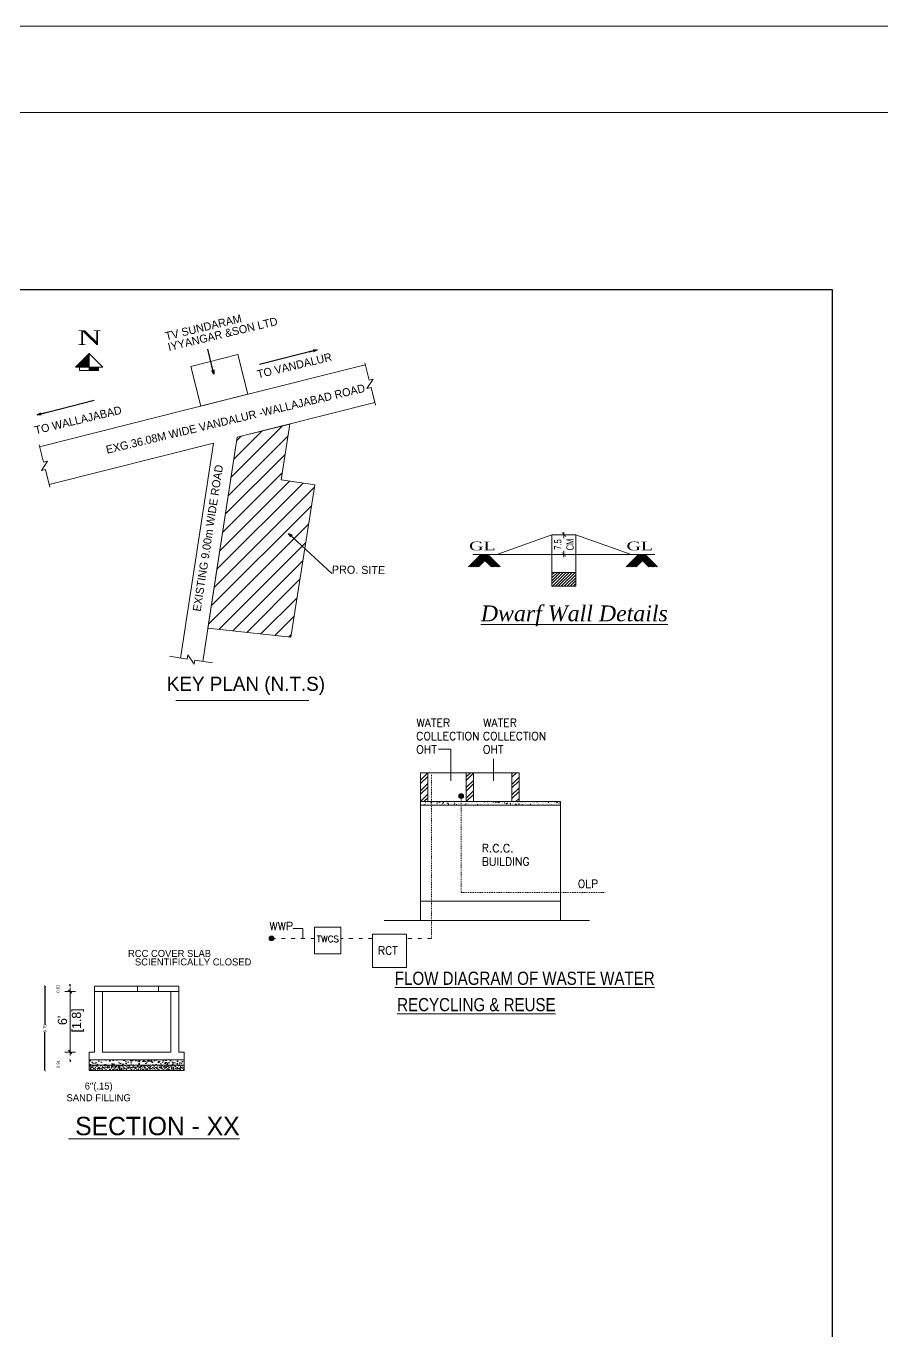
# Model space of a CAD drawing. Header units: metres. Extents: x 43 to 977, y 102 to 459.
# Drawn here: x 263.1 to 362.1, y 308.4 to 459.3 of the extents above; entities that cross this region are included whole.
import ezdxf
from ezdxf.enums import TextEntityAlignment as Align

# ---------------------------------------------------------------- set-up
doc = ezdxf.new("R2010")
doc.units = ezdxf.units.M
doc.header["$MEASUREMENT"] = 0
doc.header["$PDMODE"] = 3
doc.linetypes.add('ACAD_ISO03W100', pattern=[30, 12, -18])
doc.layers.get('0').update_dxf_attribs({"lineweight": 0})
doc.layers.get('Defpoints').update_dxf_attribs({"lineweight": 0})
for name, color, linetype, lineweight in [('6', 6, 'Continuous', 0), ('BO', 7, 'Continuous', 0), ('COL', 7, 'Continuous', 0), ('DIM', 6, 'Continuous', 0), ('DOOR', 1, 'Continuous', 0), ('ELEV', 2, 'Continuous', 0), ('ILAND', 7, 'Continuous', 0), ('Layer 3', 6, 'Continuous', 0), ('OTHERS', 8, 'Continuous', 0), ('TE', 9, 'Continuous', 0), ('TEXT', 130, 'Continuous', 0), ('TEXT-1', 7, 'Continuous', 0), ('WALL', 7, 'Continuous', 0)]:
    doc.layers.add(name, color=color, linetype=linetype, lineweight=lineweight)
doc.styles.add('ARIAL NARROW', font='')
doc.styles.add('BALA', font='timesi.ttf', dxfattribs={"height": 9})
doc.styles.get("Standard").update_dxf_attribs({"font": 'romans.shx'})
doc.styles.add('style2', font='romantic.ttf')
doc.styles.add('style7', font='ARIALN.TTF', dxfattribs={"height": 9})
doc.styles.add('v1', font='swisscl.ttf')
doc.styles.add('visa', font='swissc.ttf')
doc.styles.get('ARIAL NARROW').set_extended_font_data('Lydian BT')
doc.dimstyles.new('Copy of o3 400', dxfattribs={"dimscale": 0.23, "dimtxt": 0.9, "dimasz": 1, "dimexe": 5, "dimexo": 9, "dimgap": 0.23, "dimtad": 0, "dimlfac": 4, "dimzin": 3, "dimdsep": 46, "dimtxsty": 'visa', "dimblk": 'ARCHTICK', "dimcen": 0.09, "dimse1": 1, "dimse2": 1, "dimclrd": 7, "dimclre": 256, "dimclrt": 7, "dimadec": 0, "dimazin": 0, "dimtfac": 0.23, "dimtofl": 0, "dimtmove": 2, "dimatfit": 1, "dimldrblk": 'ARCHTICK', "dimfxl": 0, "dimtolj": 1, "dimtzin": 0, "dimarcsym": 0})
doc.dimstyles.new('DEENA', dxfattribs={"dimtxt": 7, "dimasz": 5, "dimexe": 4.5, "dimexo": 30, "dimgap": 1, "dimtad": 0, "dimdec": 1, "dimzin": 3, "dimdsep": 46, "dimlunit": 4, "dimtxsty": 'v1', "dimblk": 'ARCHTICK', "dimcen": 0.0625, "dimdle": 3, "dimse1": 1, "dimse2": 1, "dimclrd": 256, "dimclre": 7, "dimclrt": 7, "dimadec": 0, "dimazin": 0, "dimtfac": 0.5, "dimtdec": 1, "dimtofl": 0, "dimtmove": 2, "dimatfit": 3, "dimfxl": 0, "dimtolj": 1, "dimtzin": 1, "dimarcsym": 0})
doc.dimstyles.new('o3', dxfattribs={"dimscale": 0.23, "dimtxt": 0.9, "dimasz": 1, "dimexe": 5, "dimexo": 9, "dimgap": 0.23, "dimtad": 0, "dimzin": 3, "dimdsep": 46, "dimtxsty": 'visa', "dimblk": 'ARCHTICK', "dimcen": 0.09, "dimse1": 1, "dimse2": 1, "dimclrd": 7, "dimclre": 256, "dimclrt": 7, "dimadec": 0, "dimazin": 0, "dimtfac": 0.23, "dimtofl": 0, "dimtmove": 2, "dimatfit": 1, "dimldrblk": 'ARCHTICK', "dimfxl": 0, "dimtolj": 1, "dimtzin": 0, "dimarcsym": 0})

# ---------------------------------------------------------------- blocks, each defined once
blk = doc.blocks.new('A$C39413CF9')
for points in [[(133.1, 97.8, 1), (127.9, 97.8, 1)], [(-70.8, -55.2, 1), (-75.9, -55.2, 1)]]:
    blk.add_hatch(color=256).paths.add_polyline_path(points)
for p, q in [((106.1, 148.2), (119.5, 148.2)), ((119.5, 148.2), (119.5, 114.2)), ((165.3, 137.9), (165.3, 114.2)), ((86.9, 122.9), (94.6, 122.9)), ((86.9, 91.9), (86.9, 122.9)), ((86.9, 122.6), (87.2, 122.9)), ((86.9, 115), (94.6, 122.7)), ((86.9, 111.2), (94.6, 118.9)), ((94.6, 122.9), (184.9, 122.9)), ((94.6, 122.9), (94.6, 91.9)), ((135.9, 122.9), (135.9, 91.9)), ((135.9, 118.4), (140.4, 122.9)), ((135.9, 114.6), (143.6, 122.3)), ((135.9, 107), (143.6, 114.7)), ((143.6, 122.9), (143.6, 91.9)), ((192.7, 122.9), (184.9, 122.9)), ((184.9, 122.9), (184.9, 91.9)), ((184.9, 121.8), (186, 122.9)), ((184.9, 118), (189.8, 122.9)), ((184.9, 110.4), (192.7, 118.1)), ((184.9, 106.6), (192.7, 114.3)), ((192.7, 91.9), (192.7, 122.9)), ((86.9, 103.5), (94.6, 111.3)), ((86.9, 99.7), (94.6, 107.5)), ((86.9, 92.1), (94.6, 99.9)), ((135.9, 103.2), (143.6, 110.9)), ((135.9, 95.6), (143.6, 103.3)), ((136, 91.9), (143.6, 99.5)), ((184.9, 99), (192.7, 106.7)), ((184.9, 95.2), (192.7, 102.9)), ((86.9, 91.9), (86.9, 88)), ((192.7, 91.9), (86.9, 91.9)), ((86.9, -15.2), (86.9, 88)), ((86.9, 88), (237.4, 88)), ((87.5, 89), (87.5, 89)), ((89.8, 89.2), (89.8, 89.2)), ((90.3, 89), (90.3, 89)), ((90.4, 91.9), (94.6, 96.1)), ((91.1, 91.5), (91.1, 91.5)), ((91.1, 88.7), (91.7, 89)), ((91.1, 88.7), (91.5, 88.4)), ((91.5, 88.3), (91.7, 88.9)), ((91.8, 91.2), (92.2, 91.7)), ((91.8, 91.2), (92.3, 91.2)), ((92.3, 91.1), (92.2, 91.6)), ((92.5, 89.8), (92.5, 89.8)), ((94.7, 89.6), (94.7, 89.6)), ((95.2, 90), (95.2, 90)), ((95.7, 91.3), (95.7, 91.3)), ((97.3, 90.2), (97.3, 90.2)), ((97.6, 90.7), (97.6, 90.7)), ((97.9, 90.7), (98.3, 91.2)), ((97.9, 90.7), (98.4, 90.6)), ((98.3, 91.5), (98.5, 91.6)), ((98.3, 91.5), (98.5, 91.4)), ((98.4, 90.5), (98.3, 91.1)), ((98.5, 91.6), (98.9, 91.7)), ((98.5, 91.4), (98.8, 91.2)), ((98.7, 91.1), (98.9, 91.6)), ((99.1, 90.2), (99.1, 90.2)), ((99.6, 88.8), (99.6, 88.8)), ((100.3, 91.1), (100.3, 91.1)), ((100.6, 90.7), (100.6, 90.7)), ((102.6, 91.6), (102.6, 91.6)), ((103.5, 88), (104.1, 88.3)), ((103.5, 88), (103.5, 88)), ((103.6, 90.8), (103.6, 90.8)), ((104, 88), (104.1, 88.2)), ((104.1, 90.1), (104.5, 90.6)), ((104.1, 90.1), (104.6, 90.1)), ((104.6, 90), (104.5, 90.5)), ((104.6, 89.7), (104.6, 89.7)), ((104.9, 90.9), (104.9, 90.9)), ((105.9, 88.3), (105.9, 88.3)), ((106, 91.4), (106, 91.4)), ((106.6, 91.1), (107.3, 91.8)), ((106.6, 91.1), (107.4, 91)), ((107.4, 90.9), (107.3, 91.8)), ((107.8, 88.5), (107.8, 88.5)), ((107.9, 91.4), (107.9, 91.4)), ((108.2, 91.7), (108.2, 91.7)), ((109.2, 88.7), (109.2, 88.7)), ((109.5, 90.7), (109.5, 90.7)), ((109.7, 90.5), (109.7, 90.5)), ((110.3, 89.6), (110.7, 90.1)), ((110.3, 89.6), (110.8, 89.5)), ((110.7, 90.8), (111.3, 91.1)), ((110.7, 90.8), (111.1, 90.5)), ((110.8, 89.4), (110.7, 90)), ((111.1, 90.4), (111.3, 91)), ((112.3, 89.2), (112.3, 89.2)), ((114.1, 90.5), (114.1, 90.5)), ((114.6, 89.4), (114.6, 89.4)), ((114.7, 91.4), (114.7, 91.4)), ((115.8, 89.7), (116.5, 90.4)), ((115.8, 89.7), (116.6, 89.6)), ((116.4, 89.1), (116.9, 89.5)), ((116.4, 89.1), (117, 89)), ((116.5, 89.5), (116.5, 90.3)), ((116.7, 89.8), (116.7, 89.8)), ((116.8, 89.7), (116.8, 89.7)), ((117, 88.9), (116.9, 89.4)), ((118, 88.4), (118, 88.4)), ((118.6, 90.3), (118.6, 90.3)), ((120, 90.1), (120, 90.1)), ((121, 90.3), (121, 90.3)), ((122.6, 88.5), (123, 89)), ((122.6, 88.5), (123.1, 88.5)), ((123, 90.1), (123.7, 90.4)), ((123, 90.1), (123.5, 89.8)), ((123, 89.2), (123, 89.2)), ((123.1, 88.4), (123, 88.9)), ((123.2, 90.1), (123.2, 90.1)), ((123.5, 89.7), (123.6, 90.3)), ((125, 88.3), (125.6, 89)), ((125, 88.3), (125.7, 88.2)), ((125.4, 88.1), (125.4, 88.1)), ((125.5, 91), (125.5, 91)), ((125.5, 90.8), (125.5, 90.8)), ((125.7, 88.1), (125.6, 88.9)), ((127.6, 91.1), (127.6, 91.1)), ((127.8, 89.9), (127.8, 89.9)), ((128, 90.1), (128, 90.1)), ((128.6, 88.2), (128.6, 88.2)), ((128.8, 88), (129.2, 88.5)), ((129.3, 88), (129.2, 88.4)), ((129.8, 88.7), (129.8, 88.7)), ((129.9, 91.6), (129.9, 91.6)), ((130.9, 91.6), (130.9, 91.6)), ((132.4, 89.8), (132.4, 89.8)), ((133, 91), (133, 91)), ((134, 88.9), (134, 88.9)), ((134.1, 89.3), (134.1, 89.3)), ((135.4, 89.4), (136, 89.7)), ((135.4, 89.4), (135.8, 89.2)), ((135.8, 89.1), (136, 89.6)), ((136.2, 89.2), (136.2, 89.2)), ((137, 89.6), (137, 89.6)), ((138, 91.8), (138, 91.8)), ((138.6, 89.9), (138.6, 89.9)), ((139.5, 89.6), (139.5, 89.6)), ((141.6, 89.4), (141.6, 89.4)), ((143, 90.5), (143, 90.5)), ((143.1, 91.8), (143.1, 91.9)), ((143.6, 91.9), (143.6, 91.9)), ((144.9, 90.3), (144.9, 90.3)), ((146.2, 89.2), (146.2, 89.2)), ((147, 90.6), (147, 90.6)), ((147.3, 88.2), (147.3, 88.2)), ((147.4, 91.1), (147.4, 91.1)), ((147.7, 88.4), (147.7, 88.4)), ((147.8, 88.8), (148.4, 89)), ((147.8, 88.8), (148.2, 88.5)), ((148.2, 88.4), (148.4, 88.9)), ((150.3, 91), (150.3, 91)), ((150.8, 89), (150.8, 89)), ((151.7, 88.8), (151.7, 88.8)), ((151.8, 91.7), (151.8, 91.7)), ((152.7, 89.3), (152.7, 89.3)), ((153.5, 88.3), (153.5, 88.3)), ((155, 91.5), (155.6, 91.8)), ((155, 91.5), (155.4, 91.2)), ((155.4, 91.1), (155.6, 91.7)), ((155.4, 88.8), (155.4, 88.8)), ((155.6, 88.6), (155.6, 88.6)), ((155.7, 91.7), (155.7, 91.7)), ((156.2, 89.4), (156.2, 89.4)), ((157.7, 90.1), (157.7, 90.1)), ((158.4, 91.7), (158.6, 91.9)), ((158.4, 91.7), (159, 91.7)), ((158.9, 91.6), (158.9, 91.9)), ((158.9, 89.1), (158.9, 89.1)), ((159.8, 88.3), (159.8, 88.3)), ((160, 88.6), (160, 88.6)), ((160.1, 88.1), (160.7, 88.3)), ((160.1, 88.1), (160.2, 88)), ((160.5, 90), (160.5, 90)), ((160.7, 88), (160.7, 88.2)), ((162.8, 91), (162.8, 91)), ((163.5, 91.8), (163.5, 91.8)), ((164.3, 89.8), (164.3, 89.8)), ((164.6, 91.2), (165, 91.7)), ((164.6, 91.2), (165.1, 91.2)), ((164.6, 88.4), (164.6, 88.4)), ((164.8, 89.1), (164.8, 89.1)), ((165.1, 91.1), (165, 91.6)), ((165, 90.6), (165, 90.6)), ((166.5, 90.1), (166.5, 90.1)), ((167.4, 90.8), (168, 91.1)), ((167.4, 90.8), (167.8, 90.6)), ((167.8, 91.9), (167.8, 91.9)), ((167.8, 90.5), (168, 91)), ((168.1, 91.6), (168.1, 91.6)), ((169.2, 88.2), (169.2, 88.2)), ((169.3, 88.4), (169.3, 88.4)), ((169.4, 91.2), (169.4, 91.2)), ((169.7, 91), (170.4, 91.7)), ((169.7, 91), (170.5, 90.9)), ((169.7, 90.5), (169.7, 90.5)), ((169.8, 90), (169.8, 90)), ((170.5, 90.8), (170.4, 91.6)), ((170.8, 90.7), (171.2, 91.2)), ((170.8, 90.7), (171.3, 90.6)), ((171.3, 90.5), (171.2, 91.1)), ((172.7, 91.4), (172.7, 91.4)), ((173.6, 88.9), (173.6, 88.9)), ((173.7, 91.8), (173.7, 91.8)), ((174.9, 90.8), (174.9, 90.8)), ((175, 88.1), (175, 88.1)), ((175.2, 91.2), (175.2, 91.2)), ((176.9, 90.1), (177.4, 90.6)), ((176.9, 90.1), (177.5, 90.1)), ((177.3, 91.5), (177.3, 91.5)), ((177.3, 91.2), (177.3, 91.2)), ((177.5, 90), (177.4, 90.5)), ((178.1, 89.6), (178.1, 89.6)), ((178.3, 88.5), (178.3, 88.5)), ((178.9, 89.6), (179.6, 90.3)), ((178.9, 89.6), (179.7, 89.4)), ((179.7, 89.4), (179.6, 90.2)), ((179.7, 90.2), (180.3, 90.4)), ((179.7, 90.2), (180.2, 89.9)), ((179.9, 91.7), (179.9, 91.7)), ((180.2, 89.8), (180.3, 90.3)), ((181.9, 91), (181.9, 91)), ((182.5, 90.2), (182.5, 90.2)), ((183.1, 89.6), (183.5, 90.1)), ((183.1, 89.6), (183.6, 89.5)), ((183.2, 88.7), (183.2, 88.7)), ((183.6, 89.4), (183.5, 90)), ((183.7, 89.2), (183.7, 89.2)), ((185.9, 89.5), (185.9, 89.5)), ((186.5, 90.8), (186.5, 90.8)), ((186.9, 90.7), (186.9, 90.7)), ((188.1, 88.1), (188.8, 88.8)), ((188.1, 88.1), (188.9, 88)), ((188.2, 89.5), (188.2, 89.5)), ((188.8, 88), (188.8, 88.8)), ((189.1, 89.9), (189.1, 89.9)), ((189.2, 91.8), (189.2, 91.8)), ((189.3, 91.9), (192.7, 95.3)), ((189.3, 89), (189.7, 89.5)), ((189.3, 89), (189.8, 89)), ((189.8, 88.9), (189.7, 89.4)), ((191.1, 90.6), (191.1, 90.6)), ((191.2, 88.5), (191.2, 88.5)), ((191.3, 91.4), (191.3, 91.4)), ((192.1, 89.5), (192.7, 89.7)), ((192.1, 89.5), (192.5, 89.2)), ((192.5, 89.1), (192.7, 89.6)), ((192.7, 91.9), (237.4, 91.9)), ((193.2, 90.4), (193.2, 90.4)), ((193.8, 91.6), (193.8, 91.6)), ((194.6, 90.7), (194.6, 90.7)), ((195.5, 88.5), (195.9, 89)), ((195.5, 88.5), (196, 88.5)), ((195.6, 90.4), (195.6, 90.4)), ((195.6, 89.1), (195.6, 89.1)), ((196, 88.4), (195.9, 88.9)), ((196.7, 90.9), (196.7, 90.9)), ((198.2, 91.3), (198.2, 91.3)), ((198.4, 91.4), (198.4, 91.4)), ((199.7, 91.8), (199.8, 91.9)), ((200, 91.4), (200, 91.4)), ((200, 89.7), (200, 89.7)), ((200.2, 90.3), (200.2, 90.3)), ((201.7, 88), (202, 88.5)), ((202.1, 88), (202, 88.4)), ((203, 91.2), (203, 91.2)), ((203.2, 88.7), (203.2, 88.7)), ((204.5, 90.3), (204.5, 90.3)), ((204.5, 88.8), (205.1, 89)), ((204.5, 88.8), (204.9, 88.5)), ((204.8, 90.1), (204.8, 90.1)), ((204.9, 88.4), (205.1, 88.9)), ((205.3, 89), (205.3, 89)), ((207.6, 91), (207.6, 91)), ((208.6, 89.4), (208.6, 89.4)), ((208.8, 88.1), (208.8, 88.1)), ((208.9, 90.9), (208.9, 90.9)), ((209.4, 89.9), (209.4, 89.9)), ((211.7, 91.5), (212.3, 91.8)), ((211.7, 91.5), (212.1, 91.3)), ((212.1, 91.2), (212.3, 91.7)), ((212.2, 90.8), (212.2, 90.8)), ((212.9, 88.7), (212.9, 88.7)), ((213.1, 88.6), (213.1, 88.6)), ((213.2, 91.5), (213.2, 91.5)), ((214, 90.1), (214, 90.1)), ((214, 89.7), (214, 89.7)), ((216.2, 90.4), (216.2, 90.4)), ((216.8, 90.6), (216.8, 90.6)), ((216.8, 88.1), (217.4, 88.3)), ((216.8, 88.1), (216.9, 88)), ((217.3, 88), (217.4, 88.2)), ((217.6, 89.3), (217.6, 89.3)), ((217.9, 89.6), (217.9, 89.6)), ((218.6, 89.5), (218.6, 89.5)), ((219.4, 90.8), (219.4, 90.8)), ((221.4, 90.4), (221.4, 90.4)), ((222, 89.9), (222, 89.9)), ((222.6, 88.2), (222.6, 88.2)), ((222.9, 90.4), (222.9, 90.4)), ((223.2, 89.3), (223.2, 89.3)), ((224, 90.9), (224.6, 91.1)), ((224, 90.9), (224.5, 90.6)), ((224.5, 90.5), (224.6, 91)), ((224.7, 88.4), (224.7, 88.4)), ((224.9, 91.6), (224.9, 91.6)), ((225, 88.6), (225, 88.6)), ((226, 90.2), (226, 90.2)), ((226.3, 90.4), (226.3, 90.4)), ((227, 91.8), (227, 91.8)), ((227.8, 89.1), (227.8, 89.1)), ((227.9, 91.3), (227.9, 91.3)), ((228, 88.9), (228, 88.9)), ((230, 89.4), (230, 89.4)), ((230.6, 90.1), (230.6, 90.1)), ((230.7, 88.2), (230.7, 88.2)), ((230.8, 91.1), (230.8, 91.1)), ((231.3, 91.7), (231.4, 91.9)), ((231.3, 91.7), (231.8, 91.7)), ((231.8, 91.6), (231.7, 91.9)), ((232.4, 88.9), (232.4, 88.9)), ((232.9, 90.8), (233.5, 91.5)), ((232.9, 90.8), (233.6, 90.7)), ((233.4, 89.6), (233.4, 89.6)), ((233.6, 90.6), (233.5, 91.4)), ((235, 90.3), (235, 90.3)), ((235.1, 88.8), (235.1, 88.8)), ((235.2, 91.7), (235.2, 91.7)), ((235.2, 89.9), (235.2, 89.9)), ((235.6, 89.9), (235.6, 89.9)), ((236.4, 90.2), (237, 90.4)), ((236.4, 90.2), (236.8, 89.9)), ((236.8, 89.8), (237, 90.3)), ((237, 88.7), (237, 88.7)), ((237.4, 91.9), (237.4, 88)), ((237.4, 88), (237.4, -35.9)), ((86.9, -15.2), (86.9, -35.9)), ((86.9, -15.2), (237.4, -15.2)), ((86.9, -35.9), (47.6, -35.9)), ((86.9, -35.9), (237.4, -35.9)), ((237.4, -35.9), (268.3, -35.9)), ((-50, -44.7), (-39.8, -44.7)), ((-39.8, -44.7), (-39.8, -55.2)), ((-27.1, -43), (1.1, -43)), ((-27.1, -71.7), (-27.1, -43)), ((1.1, -43), (1.1, -71.7)), ((35, -50.5), (71.8, -50.5)), ((35, -86.4), (35, -50.5)), ((71.8, -50.5), (71.8, -86.4)), ((1.1, -71.7), (-27.1, -71.7)), ((71.8, -86.4), (35, -86.4))]:
    blk.add_line(p, q)
at = {"linetype": 'ACAD_ISO03W100', "ltscale": 0.025}
for p, q in [((98.5, 120.5), (98.5, -55.2)), ((130.5, 97.8), (130.5, -5.7)), ((130.5, -5.7), (285.4, -5.7))]:
    blk.add_line(p, q, dxfattribs=at)
at = {"linetype": 'ACAD_ISO03W100', "ltscale": 0.35}
for p, q in [((-27.1, -55.2), (-70.8, -55.2)), ((35, -55.2), (1.1, -55.2)), ((98.5, -55.2), (71.8, -55.2))]:
    blk.add_line(p, q, dxfattribs=at)
for centre in [(130.5, 97.8), (-73.4, -55.2)]:
    blk.add_circle(centre, 2.58)
for s, height, p in [('WATER', 8.6, (82.5, 172.4)), ('WATER', 8.6, (154.2, 172.4)), ('COLLECTION', 8.6, (82.1, 158.1)), ('COLLECTION', 8.6, (153.8, 158.1)), ('OHT', 8.6, (82.1, 143.7)), ('OHT', 8.6, (153.8, 143.7)), ('R.C.C.', 8.6, (152.5, 37.5)), ('BUILDING', 8.6, (152.5, 23.1)), ('OLP', 8.6, (255.7, -0.7)), ('WWP', 8.6, (-75.6, -46.3)), ('TWCS', 6.88, (-24.8, -59.2)), ('RCT', 8.6, (40.9, -72.4))]:
    blk.add_text(s, height=height).set_placement(p)
blk = doc.blocks.new('NU')
at = {"layer": 'DOOR', "linetype": 'Continuous', "ltscale": 20}
h = blk.add_hatch(dxfattribs=at)
h.set_pattern_fill('LINE', color=256, scale=5.70752, angle=360, style=0)
h.set_pattern_definition([(1e-14, (3434.06754, 40096.27225), (-2e-16, 0.71344), [])])
h.paths.add_polyline_path([(0, -15.5), (0, 0), (-15.5, -15.5)])
h.paths.add_polyline_path([(10.8, -19.5), (10.8, -15.5), (0, -15.5), (0, -19.5)])
at = {"layer": 'WALL'}
for p, q in [((0, 0), (-15.5, -15.5)), ((0, 0), (15.5, -15.5)), ((0, -19.5), (0, 0)), ((-15.5, -15.5), (15.5, -15.5)), ((-10.8, -15.5), (-10.8, -19.5)), ((-10.8, -19.5), (10.8, -19.5)), ((10.8, -15.5), (10.8, -19.5))]:
    blk.add_line(p, q, dxfattribs=at)
at = {"layer": 'TEXT', "style": 'style2', "width": 1.5}
blk.add_text('N', height=16.8, dxfattribs=at).set_placement((-13.3, 9.6))
blk = doc.blocks.new('_ArchTick')
at = {"color": 0, "const_width": 0.15}
blk.add_lwpolyline([(-0.5, -0.5), (0.5, 0.5)], dxfattribs=at)
blk = doc.blocks.new('*D6')
at = {"layer": 'Defpoints', "color": 0, "ltscale": 20}
for p in [(789711, -207357.7), (789720.3, -207357.7), (789711, -207380.2)]:
    blk.add_point(p, dxfattribs=at)
at = {"layer": 'OTHERS', "lineweight": -2, "ltscale": 20}
for p, q in [((789720.3, -207354.7), (789720.3, -207361.6)), ((789720.3, -207383.2), (789720.3, -207376.3))]:
    blk.add_line(p, q, dxfattribs=at)
at = {"layer": 'OTHERS', "lineweight": -2, "ltscale": 20, "xscale": 5, "yscale": 5, "zscale": 5}
for p, rotation in [((789720.3, -207357.7), 90), ((789720.3, -207380.2), 270)]:
    blk.add_blockref('_ArchTick', p, dxfattribs=dict(at, rotation=rotation))
at = {"layer": 'OTHERS', "color": 7, "lineweight": -3, "ltscale": 20, "insert": (789720.3, -207368.9), "char_height": 7, "attachment_point": 5, "rotation": 90, "style": 'v1'}
blk.add_mtext('\\A1;{\\H1.2x;7.5\\PCM }', dxfattribs=at)
blk = doc.blocks.new('*D618')
at = {"layer": 'Defpoints', "color": 0, "lineweight": 30}
for p in [(268.2, 340.64), (269.13, 340.64), (269.13, 339.72)]:
    blk.add_point(p, dxfattribs=at)
at = {"layer": 'WALL', "color": 7, "lineweight": -2}
for p, q in [((268.2, 340.64), (268.2, 340.87)), ((268.2, 339.72), (268.2, 339.49))]:
    blk.add_line(p, q, dxfattribs=at)
at = {"layer": 'WALL', "color": 7, "lineweight": -2, "xscale": 0.23, "yscale": 0.23, "zscale": 0.23}
for p, rotation in [((268.2, 340.64), 270), ((268.2, 339.72), 90)]:
    blk.add_blockref('_ArchTick', p, dxfattribs=dict(at, rotation=rotation))
at = {"layer": 'WALL', "color": 7, "insert": (266.82, 339.25), "char_height": 0.345, "attachment_point": 5, "rotation": 90, "style": 'visa'}
blk.add_mtext('\\A1;0.91', dxfattribs=at)
blk = doc.blocks.new('*D619')
at = {"layer": 'Defpoints', "color": 0, "lineweight": 30}
for p in [(268.2, 348.26), (269.13, 348.26), (269.13, 347.65)]:
    blk.add_point(p, dxfattribs=at)
at = {"layer": 'WALL', "color": 7, "lineweight": -2}
for p, q in [((268.2, 348.26), (268.2, 348.49)), ((268.2, 347.65), (268.2, 347.42))]:
    blk.add_line(p, q, dxfattribs=at)
at = {"layer": 'WALL', "color": 7, "lineweight": -2, "xscale": 0.23, "yscale": 0.23, "zscale": 0.23}
for p, rotation in [((268.2, 348.26), 270), ((268.2, 347.65), 90)]:
    blk.add_blockref('_ArchTick', p, dxfattribs=dict(at, rotation=rotation))
at = {"layer": 'WALL', "color": 7, "insert": (266.8, 347.95), "char_height": 0.345, "attachment_point": 5, "rotation": 90, "style": 'visa'}
blk.add_mtext('\\A1;0.61', dxfattribs=at)
blk = doc.blocks.new('_Oblique')
at = {"color": 0, "linetype": 'ByBlock', "lineweight": -2}
blk.add_line((-0.5, -0.5), (0.5, 0.5), dxfattribs=at)
blk = doc.blocks.new('*D620')
at = {"layer": 'Defpoints', "color": 0, "lineweight": 30}
for p in [(271.02, 348.26), (265.29, 338.5), (270.41, 338.5)]:
    blk.add_point(p, dxfattribs=at)
at = {"layer": 'WALL', "color": 7, "lineweight": -2}
for p, q in [((265.29, 348.26), (265.29, 343.81)), ((265.29, 338.5), (265.29, 342.95))]:
    blk.add_line(p, q, dxfattribs=at)
at = {"layer": 'WALL', "color": 7, "lineweight": -2, "xscale": 0.23, "yscale": 0.23, "zscale": 0.23}
for p, rotation in [((265.29, 348.26), 90), ((265.29, 338.5), 270)]:
    blk.add_blockref('_ArchTick', p, dxfattribs=dict(at, rotation=rotation))
at = {"layer": 'WALL', "color": 7, "insert": (265.29, 343.38), "char_height": 0.345, "attachment_point": 5, "rotation": 90, "style": 'visa'}
blk.add_mtext('\\A1;9.75', dxfattribs=at)
blk = doc.blocks.new('SITE_BR')
at = {"layer": 'WALL', "color": 1, "linetype": 'Continuous', "ltscale": 20}
for p, q in [((0, 6.7), (0, -20.1)), ((-6.2, -31.3), (6.2, -20.1)), ((0, -31.3), (-6.2, -31.3)), ((0, -20.1), (6.2, -20.1)), ((0, -58.1), (0, -31.3))]:
    blk.add_line(p, q, dxfattribs=at)
blk = doc.blocks.new('DWD')
at = {"layer": 'OTHERS', "linetype": 'Continuous'}
h = blk.add_hatch(dxfattribs=at)
h.set_pattern_fill('ANSI31', color=256, scale=0.75, style=0)
h.set_pattern_definition([(45, (-641.2553, -1539.768), (-1.683798, 1.683798), [])])
h.paths.add_polyline_path([(90, -36), (90, -20.25), (63, -20.25), (63, -36)])
at = {"layer": 'TEXT-1', "color": 122}
blk.add_line((63, 22.5), (90, 22.5), dxfattribs=at)
at = {"layer": 'WALL'}
for p, q in [((63, 22.5), (0, 0)), ((63, 22.5), (63, -36)), ((90, 22.5), (90, -36)), ((90, 22.5), (153, 0)), ((90, 0), (-27, 0)), ((90, 0), (180, 0)), ((63, -20.25), (90, -20.25)), ((63, -36), (90, -36))]:
    blk.add_line(p, q, dxfattribs=at)
at = {"layer": 'TEXT', "color": 7, "style": 'BALA'}
blk.add_text('%%UDwarf Wall Details', height=18, dxfattribs=at).set_placement((-18.06, -75.98))
at = {"layer": 'OTHERS', "lineweight": -3}
dim = blk.add_linear_dim(base=(76.62, 22.73), p1=(67.29, 0.23), p2=(67.29, 22.73), angle=90, text='{\\H1.2x;7.5\\PCM }', dimstyle='DEENA', override={"dimpost": '\\X'}, dxfattribs=at)
dim.commit()
dim.dimension.update_dxf_attribs({"geometry": '*D6', "text_midpoint": (76.62, 11.48), "dimtype": 128, "insert": (-789643.71, 207380.41)})
blk = doc.blocks.new('DWARF')
at = {"layer": 'ELEV', "linetype": 'Continuous'}
for p, q in [((-19.1, -14.1), (-5, 0)), ((-17.7, -14.1), (-3.6, 0)), ((-16.2, -14.1), (-2.2, 0)), ((-14.8, -14.1), (-0.8, 0)), ((14.1, -14.1), (0, 0)), ((15.5, -14.1), (1.4, 0)), ((16.9, -14.1), (2.8, 0)), ((160.3, -14.1), (174.3, 0)), ((161.7, -14.1), (175.7, 0)), ((163.1, -14.1), (177.2, 0)), ((164.5, -14.1), (178.6, 0)), ((193.4, -14.1), (179.3, 0)), ((194.8, -14.1), (180.8, 0)), ((196.2, -14.1), (182.2, 0)), ((-13.4, -14.1), (-3.2, -3.9)), ((-12, -14.1), (-2.5, -4.6)), ((-10.6, -14.1), (-1.8, -5.3)), ((-9.2, -14.1), (-1.1, -6)), ((-7.8, -14.1), (-0.4, -6.7)), ((7, -14.1), (-3.9, -3.2)), ((8.4, -14.1), (-3.2, -2.4)), ((9.8, -14.1), (-2.5, -1.7)), ((11.2, -14.1), (-1.8, -1)), ((12.6, -14.1), (-1.1, -0.3)), ((165.9, -14.1), (176.1, -3.9)), ((167.3, -14.1), (176.8, -4.6)), ((168.7, -14.1), (177.5, -5.3)), ((170.2, -14.1), (178.2, -6)), ((171.6, -14.1), (179, -6.7)), ((186.3, -14.1), (175.4, -3.2)), ((187.7, -14.1), (176.1, -2.4)), ((189.2, -14.1), (176.8, -1.7)), ((190.6, -14.1), (177.5, -1)), ((192, -14.1), (178.2, -0.3))]:
    blk.add_line(p, q, dxfattribs=at)
at = {"color": 5}
blk.add_blockref('DWD', (12.9, 0), dxfattribs=at)
at = {"layer": 'TEXT', "style": 'style2', "width": 1.5}
for p in [(-18.5, 4.8), (160.8, 4.8)]:
    blk.add_text('GL', height=10, dxfattribs=at).set_placement(p)

msp = doc.modelspace()

# ---------------------------------------------------------------- hatches: boundary and pattern name
h = msp.add_hatch()
h.set_pattern_fill('AR-CONC', color=4, scale=0.152377, style=0)
h.set_pattern_definition([(50, (3740.4599, -5831.8562), (1.09294012, -0.09561987), [0.11428281, -1.25711091]), (355, (3740.4599, -5831.8562), (-0.21142523, 1.14616841), [0.09142625, -1.00568873]), (100.4514, (3740.5509, -5831.8642), (0.8815157, 1.05054784), [0.09712544, -1.06837988]), (46.1842, (3740.4599, -5831.5514), (1.62623075, -0.25221304), [0.1714242, -1.88566636]), (96.6356, (3740.5954, -5831.5725), (1.42421174, 1.48433237), [0.14568817, -1.60256956]), (351.1842, (3740.4599, -5831.5514), (1.42421058, 1.48433348), [0.13713937, -1.5085331]), (21, (3740.6122, -5831.6276), (0.90954954, -0.61349891), [0.11428281, -1.25711091]), (326, (3740.6122, -5831.6276), (0.3707568, 1.10496246), [0.09142625, -1.00568873]), (71.4514, (3740.688, -5831.6788), (1.2803067, 0.49146255), [0.09712544, -1.06837988]), (37.5, (3740.45986, -5831.8562), (0.018528832, 0.507253934), [0, -0.99349856, 0, -1.020926436, 0, -1.009498155]), (7.5, (3740.45986, -5831.8562), (0.40085768, 0.60099305), [0, -0.582080446, 0, -0.970642, 0, -0.384752127]), (327.5, (3740.12006, -5831.8562), (0.81342304, -0.034368455), [0, -0.3809427, 0, -1.188541224, 0, -1.57710278]), (317.5, (3739.9677, -5831.8562), (0.888642056, 0.15253705), [0, -0.49522551, 0, -0.789313274, 0, -1.11997154])])
h.paths.add_polyline_path([(281.38141, 339.72198), (270.41026, 339.72198), (270.41026, 339.11248), (281.38141, 339.11248)])
h = msp.add_hatch()
h.set_pattern_fill('AR-SAND', color=4, scale=0.152377, style=0)
h.set_pattern_definition([(37.5, (3740.45986, -5831.8562), (-0.009598744, 0.2936037796), [0, -0.231613162, 0, -0.259041036, 0, -0.247612755]), (7.5, (3740.45986, -5831.8562), (0.269673407, 0.430030377), [0, -0.1249492056, 0, -0.2087565996, 0, -0.079997967]), (327.5, (3740.27244, -5831.8562), (0.474523844, 0.00086231), [0, -0.07618854, 0, -0.274278744, 0, -0.358086138]), (317.5, (3740.27244, -5831.8562), (0.458064794, 0.13373764), [0, -0.03809427, 0, -0.179804954, 0, -0.205709058])])
h.paths.add_polyline_path([(281.38141, 339.11248), (270.41026, 339.11248), (270.41026, 338.50297), (281.38141, 338.50297)])
at = {"layer": 'Layer 3', "ltscale": 45}
h = msp.add_hatch(dxfattribs=at)
h.set_pattern_fill('ANSI31', color=8, scale=10.158472, style=0)
h.set_pattern_definition([(45, (-107088.2489, 42534.417), (-0.897890555, 0.897890555), [])])
h.paths.add_polyline_path([(296.50728, 406.27099), (292.61931, 406.85323), (293.61025, 413.29514), (287.52734, 411.7632), (284.12945, 389.67438), (293.74222, 388.64421)])

# ---------------------------------------------------------------- linework, layer by layer
at = {"color": 21}
for p, q in [((268.82986, 347.64559), (267.59509, 347.64559)), ((268.2046, 340.22991), (268.2046, 348.05193)), ((268.82986, 340.63625), (267.59509, 340.63625))]:
    msp.add_line(p, q, dxfattribs=at)
for p, q in [((280.7719, 348.2551), (271.01977, 348.2551)), ((280.7719, 348.2551), (271.01977, 348.2551)), ((271.01977, 348.2551), (271.01977, 340.63625)), ((280.7719, 347.64559), (271.01977, 347.64559)), ((271.93403, 347.64559), (271.93403, 340.63625)), ((279.85764, 340.63625), (279.85764, 347.64559)), ((280.7719, 340.63625), (280.7719, 348.2551)), ((270.41026, 338.50297), (270.41026, 340.63625)), ((270.41026, 340.63625), (271.01977, 340.63625)), ((270.41026, 339.72198), (281.38141, 339.72198)), ((271.93403, 340.63625), (279.85764, 340.63625)), ((280.7719, 340.63625), (281.38141, 340.63625)), ((281.38141, 338.50297), (281.38141, 340.63625)), ((270.41026, 339.11248), (281.38141, 339.11248)), ((270.41026, 338.50297), (281.38141, 338.50297))]:
    msp.add_line(p, q)
at = {"color": 4}
for points in [[(277.88321, 350.10728, 0, 0, 0), (276.58602, 350.10728, 0, 0, 0), (276.58602, 348.69219, 0.40634, 0, 0), (276.58602, 348.1526, 0, 0, 0)], [(274.26987, 336.61019, 0, 0, 0), (276.16356, 336.61019, 0, 0, 0), (276.16356, 337.96338, 0.40634, 0, 0), (276.16356, 338.50297, 0, 0, 0)]]:
    msp.add_lwpolyline(points, format="xyseb", dxfattribs=at)
at = {"layer": 'BO', "lineweight": -3, "ltscale": 20}
for p, q in [((62.64599, 428.8535), (356.36337, 428.8535)), ((356.36337, 428.8535), (356.36337, 121.45762))]:
    msp.add_line(p, q, dxfattribs=at)
msp.add_lwpolyline([(62.64599, 428.8535), (356.36337, 428.8535), (356.36337, 121.45762), (62.64599, 121.45762)], close=True, dxfattribs=at)
at = {"layer": 'DIM', "color": 1, "ltscale": 20}
for p, q in [((302.35057, 420.16721), (287.41968, 416.40698)), ((288.76896, 416.74679), (264.67467, 410.67883)), ((303.45674, 415.7749), (287.52734, 411.7632)), ((284.79862, 411.076), (265.78084, 406.28652)), ((284.79862, 411.076), (280.97631, 386.22814)), ((287.52734, 411.7632), (283.53931, 385.83809))]:
    msp.add_line(p, q, dxfattribs=at)
at = {"layer": 'ILAND', "color": 5, "ltscale": 45}
msp.add_lwpolyline([(284.12945, 389.67438), (293.74222, 388.64421), (296.50728, 406.27099), (292.61931, 406.85323), (293.61025, 413.29514), (287.52734, 411.7632)], close=True, dxfattribs=at)
at = {"layer": 'WALL', "color": 5, "ltscale": 20}
msp.add_line((280.43909, 381.31754), (295.82613, 381.31754), dxfattribs=at)
at = {"layer": 'WALL', "color": 5, "linetype": 'Continuous', "ltscale": 20}
for p, q in [((275.98996, 348.2551), (275.98996, 347.64559)), ((278.42799, 348.2551), (278.42799, 347.64559))]:
    msp.add_line(p, q, dxfattribs=at)
at = {"layer": 'WALL', "ltscale": 20}
for points in [[(42.9277, 459.34744), (977.0464, 459.34744), (977.0464, 102.30568), (42.9277, 102.30568)], [(52.9277, 449.34744), (967.0464, 449.34744), (967.0464, 112.30568), (52.9277, 112.30568)]]:
    msp.add_lwpolyline(points, close=True, dxfattribs=at)
at = {"layer": 'WALL', "color": 5}
msp.add_lwpolyline([(282.17672, 419.97748), (287.61069, 421.34599), (288.76896, 416.74679), (283.335, 415.37829)], close=True, dxfattribs=at)

# ---------------------------------------------------------------- block references
at = {"color": 21, "xscale": 0.4063388800000002, "yscale": 0.4063388800000002, "zscale": 0.4063388800000002}
for p, rotation in [((268.2046, 347.64559), 90), ((268.2046, 340.63625), 270)]:
    msp.add_blockref('_Oblique', p, dxfattribs=dict(at, rotation=rotation))
at = {"layer": 'COL', "color": 5, "xscale": 0.10158472, "yscale": 0.10158472, "zscale": 0.10158472}
msp.add_blockref('DWARF', (316.24386, 398.1959), dxfattribs=at)
at = {"layer": 'TEXT', "color": 2, "xscale": 0.1076352491563863, "yscale": 0.1076352491563863, "zscale": 0.1076352491563863}
msp.add_blockref('A$C39413CF9', (299.40415, 359.72156), dxfattribs=at)
at = {"layer": 'WALL', "xscale": 0.10158472, "yscale": 0.10158472, "zscale": 0.10158472}
msp.add_blockref('NU', (270.39774, 421.47465), dxfattribs=at)
at = {"layer": 'WALL', "color": 5, "xscale": 0.0777123107895931, "yscale": 0.0777123107895931, "zscale": 0.0777123107895931}
for p, rotation in [((302.42364, 419.87707), 14.13553649968421), ((264.74774, 410.38869), 14.13553649968421), ((280.20964, 386.34482), 81.34676623982008)]:
    msp.add_blockref('SITE_BR', p, dxfattribs=dict(at, rotation=rotation))

# ---------------------------------------------------------------- texts
at = {"insert": (269.09875, 344.2933), "char_height": 1.06664, "attachment_point": 5, "rotation": 90, "style": 'ARIAL NARROW'}
msp.add_mtext('[1.8]', dxfattribs=at)
at = {"layer": '6', "style": 'style7'}
for s, p in [('%%UFLOW DIAGRAM OF WASTE WATER', (305.77146, 348.40757)), ('%%URECYCLING & REUSE', (306.04431, 345.35687))]:
    msp.add_text(s, height=1.5237708, dxfattribs=at).set_placement(p)
at = {"layer": 'TEXT', "color": 4, "style": 'ARIAL NARROW'}
for s, height, rotation, p in [('TV SUNDARAM ', 0.9310557, 13.5111649, (279.32109, 422.98945)), ('IYYANGAR &SON LTD', 0.9310557, 13.5111649, (279.63527, 421.74192)), ('TO VANDALUR', 0.9310557, 13.5111649, (289.95802, 418.58498)), ('EXG.36.08M WIDE VANDALUR -WALLAJABAD ROAD ', 0.9310557, 13.5111649, (272.47631, 409.85639)), ('TO WALLAJABAD ', 0.9310557, 13.5111649, (264.22112, 412.10334)), (' EXISTING 9.00m WIDE ROAD', 0.9310557, 81.2548289, (283.2469, 391.21038)), ('PRO. SITE', 0.931056, 359.3756284, (298.48846, 396.00023))]:
    msp.add_text(s, height=height, rotation=rotation, dxfattribs=at).set_placement(p)
at = {"layer": 'TEXT', "style": 'ARIAL NARROW'}
msp.add_text('KEY PLAN (N.T.S)', height=1.6319585, dxfattribs=at).set_placement((288.54084, 382.42835), align=Align.CENTER)
msp.add_text('%%u SECTION - XX', height=2.1332791, dxfattribs=at).set_placement((268.00029, 331.00627))
at = {"layer": 'TEXT', "char_height": 0.8126778, "attachment_point": 5, "style": 'ARIAL NARROW'}
for s, insert in [('RCC COVER SLAB', (279.7039, 352.0373)), ('6"(.15)\\PSAND FILLING', (271.50676, 336.01685))]:
    msp.add_mtext(s, dxfattribs=dict(at, insert=insert))
at = {"layer": 'WALL', "linetype": 'Continuous', "style": 'ARIAL NARROW'}
msp.add_text('SCIENTIFICALLY CLOSED', height=0.8126778, dxfattribs=at).set_placement((275.70178, 350.65223))
at = {"layer": 'WALL', "insert": (267.32102, 344.2933), "char_height": 1.06664, "attachment_point": 5, "rotation": 90, "style": 'ARIAL NARROW'}
msp.add_mtext("6'", dxfattribs=at)

# ---------------------------------------------------------------- dimensions: what is measured, and where the dimension line sits
at = {"layer": 'WALL'}
for base, p1, p2, angle, picture, middle in [((265.28575, 338.50297), (271.01977, 348.2551), (270.41026, 338.50297), 90, '*D620', (265.28575, 343.37903)), ((268.2046, 348.2551), (269.13461, 347.64559), (269.13461, 348.2551), 270, '*D619', (266.79816, 347.95035))]:
    dim = msp.add_linear_dim(base=base, p1=p1, p2=p2, angle=angle, dimstyle='o3', override={"dimtxt": 1.5, "dimpost": '\\X'}, dxfattribs=at)
    dim.commit()
    dim.dimension.update_dxf_attribs({"geometry": picture, "text_midpoint": middle})
dim = msp.add_linear_dim(base=(268.2046, 340.63625), p1=(269.13461, 339.72198), p2=(269.13461, 340.63625), angle=270, dimstyle='o3', override={"dimtxt": 1.5, "dimpost": '\\X'}, dxfattribs=at)
dim.commit()
dim.dimension.update_dxf_attribs({"geometry": '*D618', "text_midpoint": (266.81701, 339.25122), "dimtype": 160})

# ---------------------------------------------------------------- leaders
at = {"layer": 'TE', "color": 22, "ltscale": 20}
for points in [[(284.8438, 419.08583), (284.12378, 421.94485)], [(296.78827, 421.87571), (290.12981, 420.19883)], [(264.39701, 414.38206), (270.99535, 416.0438)], [(293.48389, 400.65277), (298.48846, 396.00023)]]:
    msp.add_leader(points, dimstyle='Copy of o3 400', override={"dimasz": 2, "dimldrblk": 'Open30'}, dxfattribs=at)

doc.saveas('drawing.dxf')
